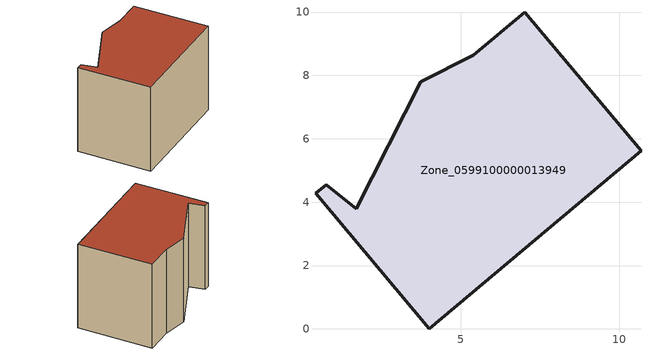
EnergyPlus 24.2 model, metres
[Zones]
Zone_0599100000013949
 floor ground (C_G): 3.73,7.8 5.39,8.64 7.01,10 10.68,5.63 4,0 0.41,4.28 0.74,4.56 1.69,3.79 z0
 wall outside (C_F): 4,0 10.68,5.63 7.01,10 5.39,8.64 3.73,7.8 1.69,3.79 0.74,4.56 0.41,4.28 4,0 z0:6.77
 roof outside (C_R): 7.01,10 5.39,8.64 3.73,7.8 1.69,3.79 0.74,4.56 0.41,4.28 4,0 10.68,5.63 z6.77
[BUILDING]
Pand.0599100000013949: North Axis=0; Terrain=City; Loads Convergence Tolerance Value=0.04; Temperature Convergence Tolerance Value=0.4; Solar Distribution=FullExterior; Maximum Number of Warmup Days=25; Minimum Number of Warmup Days=1
[Site:Location]
Rotterdam.The.Hague.AP_ZH_NLD Design_Conditions: Latitude=51.96; Longitude=4.45; Time Zone=1; Elevation=-4.5
[SITE:GROUNDTEMPERATURE:BUILDINGSURFACE]
18, 18, 18, 18, 18, 18, 18, 18, 18, 18, 18, 18
[MATERIAL] Thermal Absorptance=0.9; Solar Absorptance=0.7; Visible Absorptance=0.7
Name | Roughness | Thickness | Conductivity | Density | Specific Heat
G.TC.1946 | MediumSmooth | 0.15 | 1 | 540 | 1210
F.TC.1946 | Rough | 0.3 | 0.857143 | 1920 | 840
R.TC.1946 | MediumRough | 0.2 | 0.909091 | 1500 | 1000
[CONSTRUCTION]
C_G: G.TC.1946
C_F: F.TC.1946
C_R: R.TC.1946
[ZONE]
Zone_0599100000013949: Type=1; Multiplier=1; Ceiling Height=Autocalculate; Volume=Autocalculate; Floor Area=autocalculate; Part of Total Floor Area=Yes
[ZONEINFILTRATION:DESIGNFLOWRATE]
Infil_Zone_0599100000013949: Zone or ZoneList or Space or SpaceList=Zone_0599100000013949; Schedule=AlwaysOn; Design Flow Rate Calculation Method=Flow/Area; Flow Rate per Floor Area=0.003; Constant Term Coefficient=1; Temperature Term Coefficient=0; Velocity Term Coefficient=0; Velocity Squared Term Coefficient=0
[HVACTEMPLATE:ZONE:IDEALLOADSAIRSYSTEM]
Zone_0599100000013949: Maximum Heating Supply Air Temperature=50; Minimum Cooling Supply Air Temperature=13; Maximum Heating Supply Air Humidity Ratio=0.0156; Minimum Cooling Supply Air Humidity Ratio=0.0077; Heating Limit=NoLimit; Cooling Limit=NoLimit; Dehumidification Control Type=ConstantSensibleHeatRatio; Cooling Sensible Heat Ratio=0.7; Dehumidification Setpoint=60; Humidification Control Type=None; Humidification Setpoint=30; Outdoor Air Method=None; Outdoor Air Flow Rate per Person=0.00944; Outdoor Air Flow Rate per Zone Floor Area=0; Outdoor Air Flow Rate per Zone=0; Demand Controlled Ventilation Type=None; Outdoor Air Economizer Type=NoEconomizer; Heat Recovery Type=None; Sensible Heat Recovery Effectiveness=0.7; Latent Heat Recovery Effectiveness=0.65
[ZONECONTROL:THERMOSTAT]
ThermostatControl_Zone_0599100000013949: Zone or ZoneList=Zone_0599100000013949; Control Type Schedule=DualSetpointControlType; Control 1=Thermostat_Zone_0599100000013949; Temperature Difference Between Cutout And Setpoint=0
[THERMOSTATSETPOINT:DUALSETPOINT]
Thermostat_Zone_0599100000013949: Heating Setpoint Temperature Schedule=HeatingSetpoint_Zone_0599100000013949; Cooling Setpoint Temperature Schedule=CoolingSetpoint_Zone_0599100000013949
[SCHEDULE:COMPACT]
HeatingSetpoint_Zone_0599100000013949: Through: 12/31, For: AllDays, Until: 24:00, 21
CoolingSetpoint_Zone_0599100000013949: Through: 12/31, For: AllDays, Until: 24:00, 24
DualSetpointControlType: Through: 12/31, For: AllDays, Until: 24:00, 4
AlwaysOn: Through: 12/31, For: AllDays, Until: 24:00, 1
